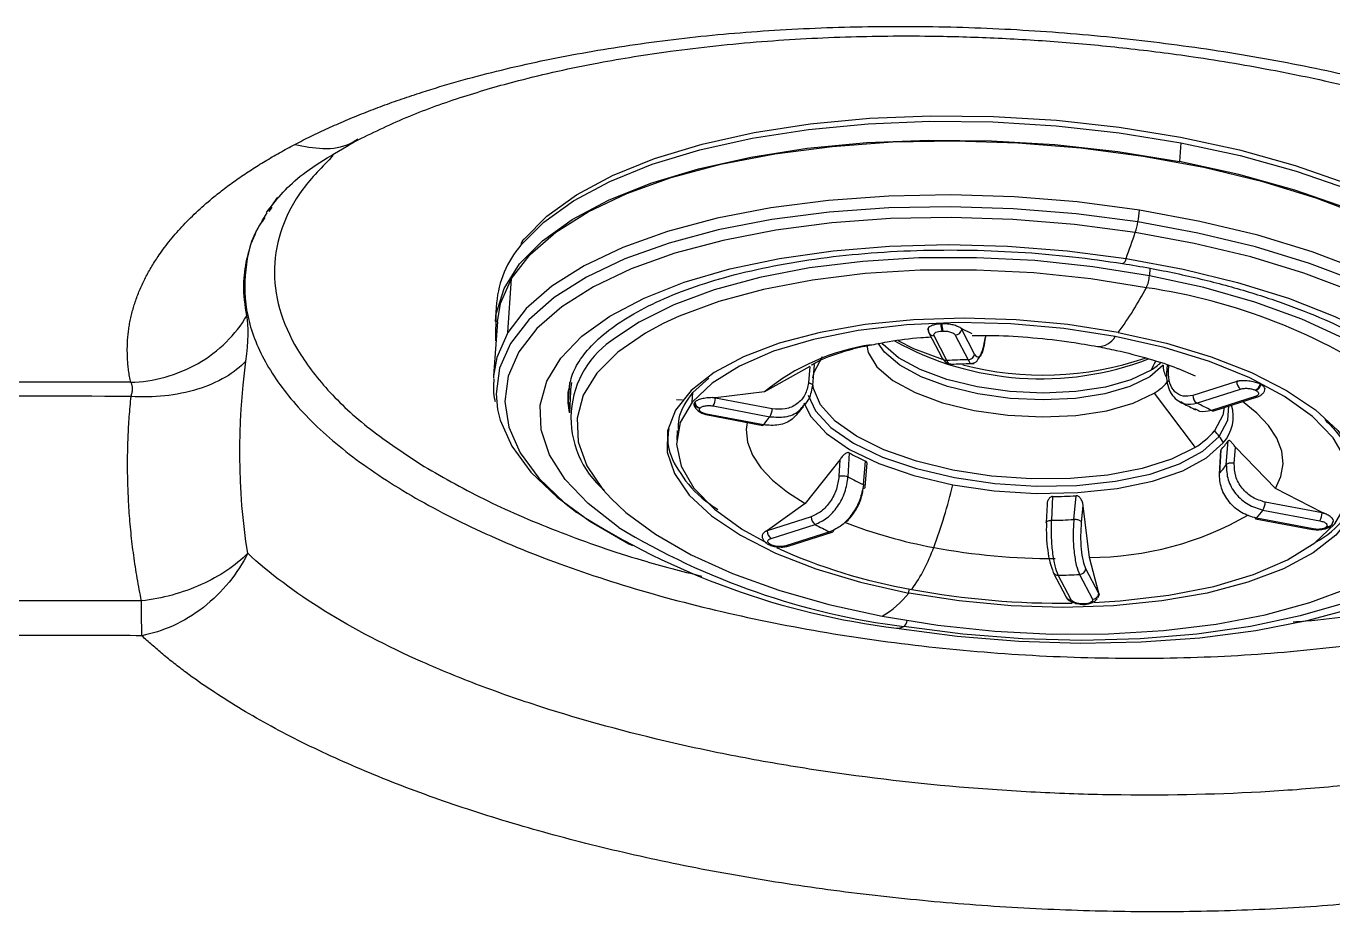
# Model space of a CAD drawing. Extents: x 525 to 613, y 487 to 635.
# Drawn here: x 568.96 to 571.44, y 579.083 to 580.765 of the extents above; entities that cross this region are included whole.
import ezdxf

# ---------------------------------------------------------------- set-up
doc = ezdxf.new("R2010")
doc.units = 0
doc.header["$MEASUREMENT"] = 0
doc.layers.add('1', color=4, linetype='Continuous')
doc.layers.add('STD TEST', color=3, linetype='Continuous')

# ---------------------------------------------------------------- blocks, each defined once
blk = doc.blocks.new('2023 VANGUARD')
at = {"layer": '1', "color": 3, "linetype": 'Continuous', "lineweight": 25}
for p, q in [((2.1915, -12.1476), (2.1889, -12.1834)), ((0.4665, -12.2698), (0.4606, -12.2784)), ((0.4773, -12.2513), (0.465, -12.2684)), ((2.1328, -12.3859), (2.1317, -12.4002)), ((0.9141, -12.508), (0.9214, -12.4054)), ((0.8929, -12.4516), (0.8904, -12.4874)), ((0.8943, -12.4876), (0.887, -12.5902)), ((1.7361, -12.4917), (1.7381, -12.4916)), ((1.7123, -12.504), (1.7115, -12.5015)), ((1.7133, -12.5088), (1.7377, -12.5557)), ((1.7474, -12.561), (1.723, -12.5141)), ((1.738, -12.5053), (1.74, -12.5053)), ((1.7634, -12.5128), (1.7877, -12.5597)), ((1.7757, -12.5013), (1.7738, -12.4995)), ((1.7738, -12.4995), (1.7756, -12.502)), ((1.7756, -12.502), (1.7757, -12.5013)), ((1.8, -12.5489), (1.7756, -12.502)), ((1.7953, -12.5108), (1.7757, -12.5013)), ((1.4871, -12.5727), (1.4015, -12.6205)), ((1.4871, -12.5727), (1.4847, -12.6036)), ((1.4928, -12.6089), (1.496, -12.5689)), ((2.1652, -12.5693), (2.1644, -12.5851)), ((2.1679, -12.5816), (2.1685, -12.5704)), ((0.887, -12.5902), (0.8868, -12.5948)), ((1.2652, -12.6222), (1.2959, -12.5945)), ((2.1864, -12.5766), (2.2185, -12.5901)), ((1.0288, -12.6224), (1.0292, -12.6183)), ((1.0294, -12.6405), (1.0321, -12.6029)), ((1.033, -12.6202), (1.0309, -12.6606)), ((1.2642, -12.6401), (1.2652, -12.6222)), ((1.4015, -12.6205), (1.3083, -12.6319)), ((2.2976, -12.6008), (2.2142, -12.6274)), ((2.2214, -12.6419), (2.3048, -12.6153)), ((2.2976, -12.6008), (2.3024, -12.5996)), ((2.2977, -12.6001), (2.2976, -12.6008)), ((2.3024, -12.5996), (2.2977, -12.6001)), ((2.3326, -12.6175), (2.3339, -12.6182)), ((2.3418, -12.606), (2.3431, -12.6067)), ((1.0294, -12.6405), (1.0312, -12.6539)), ((1.2342, -12.6353), (1.2459, -12.6358)), ((1.2683, -12.6412), (1.2689, -12.6404)), ((1.3083, -12.6319), (1.3023, -12.6317)), ((1.3023, -12.6317), (1.3083, -12.6326)), ((1.3083, -12.6326), (1.3083, -12.6319)), ((1.416, -12.653), (1.3083, -12.6326)), ((2.1408, -12.623), (2.2183, -12.7263)), ((2.3327, -12.6296), (2.2493, -12.6561)), ((2.2537, -12.6566), (2.3371, -12.6301)), ((1.2787, -12.6521), (1.2793, -12.6513)), ((1.2901, -12.6639), (1.3978, -12.6843)), ((1.3992, -12.6834), (1.2915, -12.663)), ((1.304, -12.6475), (1.4117, -12.6679)), ((1.2355, -12.6943), (1.2346, -12.7122)), ((2.2777, -12.7588), (2.2812, -12.7134)), ((1.562, -12.7365), (1.5597, -12.7819)), ((2.2667, -12.732), (2.2639, -12.7771)), ((2.2673, -12.7307), (2.2645, -12.7752)), ((2.2926, -12.7566), (2.295, -12.7257)), ((2.3708, -12.8041), (2.295, -12.7257)), ((1.5442, -12.7499), (1.4785, -12.8328)), ((1.5442, -12.7499), (1.5426, -12.7807)), ((1.5891, -12.7969), (1.5932, -12.7523)), ((1.5923, -12.8012), (1.5964, -12.7561)), ((1.9478, -12.8195), (1.9458, -12.8645)), ((1.9884, -12.8631), (1.9928, -12.8181)), ((2.4594, -12.8499), (2.3708, -12.8041)), ((1.4785, -12.8328), (1.4067, -12.8837)), ((1.9376, -12.8344), (1.9361, -12.8689)), ((2.003, -12.8679), (2.006, -12.8373)), ((2.0181, -12.935), (2.006, -12.8373)), ((2.3473, -12.8451), (2.4551, -12.8655)), ((2.4594, -12.8506), (2.3516, -12.8302)), ((1.49, -12.8579), (1.4066, -12.8844)), ((2.3334, -12.8615), (2.4412, -12.8819)), ((2.4426, -12.881), (2.3349, -12.8606)), ((2.4649, -12.8519), (2.4594, -12.8499)), ((2.4594, -12.8499), (2.4594, -12.8506)), ((2.4594, -12.8506), (2.4649, -12.8519)), ((1.4067, -12.8837), (1.4026, -12.886)), ((1.4026, -12.886), (1.4066, -12.8844)), ((1.4066, -12.8844), (1.4067, -12.8837)), ((1.4139, -12.899), (1.4973, -12.8724)), ((1.5251, -12.8866), (1.4417, -12.9132)), ((1.4461, -12.9137), (1.5295, -12.8871)), ((2.4679, -12.8764), (2.4673, -12.8772)), ((2.4772, -12.8738), (2.4778, -12.8731)), ((1.408, -12.9101), (1.4094, -12.9108)), ((1.414, -12.911), (1.4126, -12.9103)), ((2.0359, -13.0029), (2.0181, -12.935)), ((1.9491, -12.9635), (1.9735, -13.0104)), ((1.9832, -13.0157), (1.9588, -12.9688)), ((1.9992, -12.9675), (2.0235, -13.0144)), ((2.0358, -13.0036), (2.0114, -12.9566)), ((1.6751, -13.0028), (1.6757, -12.9947)), ((2.0348, -13.011), (2.0365, -13.0061)), ((2.0359, -13.0029), (2.0358, -13.0036)), ((2.0358, -13.0036), (2.0365, -13.0061)), ((2.0365, -13.0061), (2.0359, -13.0029)), ((2.0086, -13.0232), (2.0066, -13.0233)), ((2.0077, -13.0243), (2.0097, -13.0243))]:
    blk.add_line(p, q, dxfattribs=at)
at = {"layer": '1', "color": 3, "linetype": 'Continuous', "lineweight": 25, "flags": 128}
for points in [[(0.9454, -12.3305), (0.9884, -12.2869), (1.0445, -12.2465), (1.113, -12.21), (1.1928, -12.1779), (1.2829, -12.1506), (1.3818, -12.1285), (1.4881, -12.112), (1.6003, -12.1013), (1.7167, -12.0965), (1.8357, -12.0978), (1.9556, -12.105), (2.0744, -12.1182), (2.1906, -12.1371), (2.3025, -12.1614), (2.4083, -12.1908), (2.5066, -12.2248), (2.596, -12.263), (2.675, -12.3048), (2.7426, -12.3496), (2.7979, -12.3967), (2.8399, -12.4454), (2.868, -12.4951), (2.8733, -12.509)], [(0.939, -12.3421), (0.9822, -12.2983), (1.0387, -12.2577), (1.1076, -12.221), (1.1879, -12.1886), (1.2784, -12.1612), (1.3779, -12.1389), (1.4848, -12.1223), (1.5977, -12.1116), (1.7148, -12.1068), (1.8345, -12.108), (1.955, -12.1154), (2.0746, -12.1286), (2.1915, -12.1476)], [(0.8917, -12.5238), (0.8915, -12.5225), (0.8921, -12.4728), (0.9071, -12.4244), (0.9365, -12.3779), (0.9797, -12.3341), (1.0362, -12.2935), (1.105, -12.2568), (1.1853, -12.2244), (1.2759, -12.197), (1.3754, -12.1748), (1.4823, -12.1581), (1.5952, -12.1474), (1.7123, -12.1426), (1.832, -12.1438), (1.9525, -12.1512), (2.0721, -12.1644), (2.1889, -12.1834)], [(0.9214, -12.4054), (0.9564, -12.3601), (1.005, -12.3177), (1.0665, -12.2788), (1.14, -12.244), (1.2244, -12.2137), (1.3185, -12.1885), (1.4208, -12.1687), (1.53, -12.1545), (1.6444, -12.1462), (1.7623, -12.144), (1.8821, -12.1477), (2.0019, -12.1575), (2.1201, -12.1731)], [(2.1915, -12.1476), (2.304, -12.172), (2.4104, -12.2016), (2.5093, -12.2358), (2.5991, -12.2742), (2.6787, -12.3163), (2.7467, -12.3613), (2.7966, -12.4033)], [(2.1201, -12.1731), (2.2349, -12.1943), (2.3447, -12.2208), (2.4477, -12.2523), (2.5427, -12.2882), (2.628, -12.328), (2.7026, -12.3712), (2.7653, -12.4171), (2.8152, -12.4651), (2.8516, -12.5144), (2.8739, -12.5643), (2.8818, -12.6142), (2.8814, -12.6285)], [(2.8788, -12.665), (2.8837, -12.6434), (2.8842, -12.5937), (2.8702, -12.5435), (2.8419, -12.4935), (2.7997, -12.4445), (2.7441, -12.3971), (2.6761, -12.3521), (2.5966, -12.31), (2.5067, -12.2716), (2.4079, -12.2374), (2.3014, -12.2078), (2.1889, -12.1834)], [(2.1128, -12.2757), (1.9946, -12.2601), (1.8748, -12.2503), (1.755, -12.2466), (1.6371, -12.2488), (1.5227, -12.2571), (1.4135, -12.2713), (1.3112, -12.2911), (1.2171, -12.3163), (1.1327, -12.3466), (1.0593, -12.3814), (0.9978, -12.4203), (0.9492, -12.4627), (0.9141, -12.508)], [(2.1099, -12.298), (1.9925, -12.2825), (1.8734, -12.2729), (1.7545, -12.2691), (1.6373, -12.2714), (1.5237, -12.2796), (1.4152, -12.2936), (1.3135, -12.3133), (1.2201, -12.3384), (1.1363, -12.3684), (1.0633, -12.403), (1.0022, -12.4417), (0.9539, -12.4838), (0.9191, -12.5288), (0.8983, -12.576), (0.8918, -12.6247), (0.8948, -12.6544)], [(2.1049, -12.318), (1.9896, -12.3028), (1.8726, -12.2933), (1.7557, -12.2896), (1.6406, -12.2918), (1.529, -12.2999), (1.4225, -12.3137), (1.3226, -12.333), (1.2308, -12.3576), (1.1485, -12.3872), (1.0768, -12.4211), (1.0168, -12.4591), (0.9693, -12.5005), (0.9351, -12.5447), (0.9147, -12.591), (0.9083, -12.6389), (0.9161, -12.6876), (0.9378, -12.7363), (0.9733, -12.7844), (1.022, -12.8313), (1.0451, -12.8495)], [(2.8567, -12.7956), (2.8601, -12.785), (2.8666, -12.7362), (2.8587, -12.6867), (2.8365, -12.6371), (2.8004, -12.5881), (2.7508, -12.5404), (2.6885, -12.4948), (2.6145, -12.4519), (2.5297, -12.4123), (2.4354, -12.3767), (2.333, -12.3455), (2.2239, -12.3191), (2.1099, -12.298)], [(2.8744, -12.7265), (2.8746, -12.7168), (2.8666, -12.6669), (2.8443, -12.617), (2.8079, -12.5677), (2.758, -12.5197), (2.6953, -12.4738), (2.6207, -12.4306), (2.5354, -12.3908), (2.4405, -12.3549), (2.3374, -12.3234), (2.2276, -12.2969), (2.1128, -12.2757)], [(2.6853, -12.9631), (2.7397, -12.9283), (2.7872, -12.8869), (2.8214, -12.8427), (2.8418, -12.7963), (2.8482, -12.7484), (2.8404, -12.6998), (2.8187, -12.651), (2.7832, -12.6029), (2.7345, -12.5561), (2.6733, -12.5113), (2.6005, -12.4691), (2.5172, -12.4303), (2.4246, -12.3953), (2.324, -12.3646), (2.2169, -12.3387), (2.1049, -12.318)], [(1.1249, -12.8782), (1.1226, -12.8766), (1.0665, -12.8327), (1.0231, -12.7869), (0.9933, -12.7401), (0.9773, -12.6929), (0.9756, -12.6461), (0.988, -12.6004), (1.0145, -12.5565), (1.0546, -12.5152), (1.1076, -12.477), (1.1727, -12.4426), (1.249, -12.4125), (1.3352, -12.3873), (1.4298, -12.3672), (1.5316, -12.3527), (1.6388, -12.3438), (1.7497, -12.3409), (1.8626, -12.3439), (1.9758, -12.3528), (2.0874, -12.3674)], [(2.1317, -12.4002), (2.0243, -12.383), (1.9143, -12.3715), (1.8037, -12.3659), (1.6943, -12.3664), (1.5881, -12.3729), (1.4867, -12.3852), (1.3921, -12.4033), (1.3057, -12.4267), (1.2291, -12.4552), (1.1636, -12.4881), (1.1185, -12.5184)], [(2.0874, -12.3674), (2.1956, -12.3875), (2.2989, -12.4128), (2.3955, -12.4429), (2.4838, -12.4774), (2.5627, -12.5156), (2.6307, -12.5569), (2.6868, -12.6008), (2.7301, -12.6465), (2.76, -12.6934), (2.7759, -12.7406), (2.7777, -12.7874), (2.7652, -12.8331), (2.7387, -12.877), (2.6987, -12.9183), (2.6456, -12.9565), (2.6048, -12.9792)], [(2.126, -12.423), (2.0204, -12.4061), (1.9124, -12.3948), (1.8038, -12.3894), (1.6964, -12.3898), (1.592, -12.3962), (1.4925, -12.4083), (1.3996, -12.4261), (1.3148, -12.4491), (1.2395, -12.477), (1.209, -12.4911)], [(0.8943, -12.4876), (0.9004, -12.4529), (0.9214, -12.4054)], [(2.6596, -12.632), (2.6273, -12.6012), (2.57, -12.5588), (2.5008, -12.5191), (2.421, -12.4828), (2.3318, -12.4505), (2.2348, -12.4228), (2.1317, -12.4002)], [(1.209, -12.4911), (1.1752, -12.5093), (1.1228, -12.5455), (1.0833, -12.5849), (1.0574, -12.6269), (1.0455, -12.6708), (1.0477, -12.7157), (1.0642, -12.761), (1.0945, -12.8058), (1.1103, -12.8235)], [(2.0727, -12.5078), (1.9769, -12.4929), (1.8787, -12.4838), (1.7804, -12.4807), (1.6842, -12.4838), (1.5922, -12.493), (1.5066, -12.508), (1.4291, -12.5285), (1.3616, -12.5541), (1.3055, -12.5842), (1.2621, -12.6182), (1.2324, -12.6552), (1.217, -12.6944), (1.2163, -12.735), (1.2303, -12.776), (1.2586, -12.8166), (1.3007, -12.8558), (1.3556, -12.8928), (1.4221, -12.9267), (1.4987, -12.9568), (1.5836, -12.9823), (1.6751, -13.0028)], [(2.0668, -12.5154), (1.9691, -12.5003), (1.869, -12.4915), (1.769, -12.4892), (1.6716, -12.4934), (1.5792, -12.5041), (1.494, -12.521), (1.4182, -12.5437), (1.3537, -12.5716), (1.3019, -12.604), (1.2642, -12.6401)], [(0.9141, -12.508), (0.8932, -12.5555), (0.887, -12.5902)], [(1.6544, -12.5231), (1.6843, -12.5385), (1.7386, -12.5587), (1.7386, -12.5587)], [(2.0727, -12.5078), (2.1642, -12.5283), (2.2491, -12.5539), (2.3257, -12.584), (2.3922, -12.6179), (2.4471, -12.6549), (2.4892, -12.6941), (2.5176, -12.7347), (2.5315, -12.7757), (2.5308, -12.8163), (2.5154, -12.8555), (2.4857, -12.8925), (2.4423, -12.9264), (2.3863, -12.9565), (2.3187, -12.9822), (2.2413, -13.0027), (2.1556, -13.0177), (2.0636, -13.0269), (1.9674, -13.03), (1.8691, -13.0269), (1.771, -13.0178), (1.6751, -13.0028)], [(2.4836, -12.871), (2.5063, -12.832), (2.5134, -12.7912), (2.5047, -12.7494), (2.4805, -12.7078), (2.4414, -12.6674), (2.3883, -12.6292), (2.3226, -12.594), (2.2458, -12.5629), (2.1598, -12.5365), (2.0668, -12.5154)], [(1.5953, -12.5324), (1.5981, -12.5459), (1.6145, -12.5731), (1.6446, -12.5989), (1.6869, -12.622), (1.7392, -12.6414), (1.799, -12.656), (1.8633, -12.6652), (1.9289, -12.6683), (1.9924, -12.6654), (2.0508, -12.6565), (2.1011, -12.6421), (2.1408, -12.623)], [(2.158, -12.5698), (2.1324, -12.592), (2.0948, -12.6105), (2.0469, -12.6244), (1.9912, -12.633), (1.9304, -12.636), (1.8677, -12.6331), (1.8061, -12.6245), (1.7487, -12.6106), (1.6985, -12.5921), (1.6579, -12.5699), (1.6289, -12.5452), (1.617, -12.5282)], [(2.1352, -12.5792), (2.0968, -12.5977), (2.0482, -12.6116), (1.9918, -12.6202), (1.9304, -12.623), (1.8671, -12.6199), (1.805, -12.6111), (1.7472, -12.597), (1.6966, -12.5783), (1.6558, -12.5559), (1.6267, -12.531), (1.6237, -12.5274)], [(1.4933, -12.5943), (1.4954, -12.5831), (1.5111, -12.5535)], [(1.7384, -12.557), (1.7383, -12.5567), (1.7377, -12.5557)], [(1.0309, -12.6596), (1.0287, -12.6418), (1.0288, -12.6224)], [(2.2183, -12.7263), (2.1734, -12.7487), (2.1177, -12.7665), (2.0531, -12.7789), (1.9822, -12.7855), (1.9076, -12.7861), (1.832, -12.7806), (1.7584, -12.7692), (1.6895, -12.7523), (1.6278, -12.7307), (1.5757, -12.705), (1.5351, -12.6763), (1.5076, -12.6456), (1.4942, -12.6142), (1.4935, -12.6096)], [(1.2642, -12.6401), (1.2415, -12.6791), (1.2344, -12.72), (1.2431, -12.7617), (1.2673, -12.8033), (1.3064, -12.8437), (1.3595, -12.882), (1.4056, -12.9076)], [(1.4761, -12.6413), (1.4889, -12.6672), (1.5187, -12.6997), (1.5625, -12.73), (1.6185, -12.757), (1.6847, -12.7796), (1.7584, -12.797)], [(1.4844, -12.6272), (1.4981, -12.6565), (1.5273, -12.6883), (1.5701, -12.718), (1.6249, -12.7444), (1.6897, -12.7665), (1.7618, -12.7835), (1.8386, -12.7947), (1.9171, -12.7997), (1.9942, -12.7983), (2.0671, -12.7905), (2.1329, -12.7768), (2.189, -12.7574), (2.2334, -12.7334), (2.2643, -12.7054)], [(2.2643, -12.7054), (2.2805, -12.6747), (2.2823, -12.6475)], [(2.3708, -12.8041), (2.3814, -12.7811), (2.3855, -12.7573), (2.3828, -12.7331), (2.3735, -12.7088), (2.3577, -12.6847), (2.3356, -12.6612), (2.3085, -12.6392)], [(2.3371, -12.6301), (2.3372, -12.63), (2.3377, -12.6298)], [(0.8948, -12.6544), (0.8997, -12.6743), (0.9218, -12.7239), (0.958, -12.7729), (1.0075, -12.8205), (1.0698, -12.8661), (1.1439, -12.909), (1.1505, -12.9124)], [(1.2897, -12.6637), (1.2897, -12.6637), (1.2902, -12.6639), (1.2908, -12.6637), (1.2915, -12.663)], [(2.2735, -12.6503), (2.2711, -12.6649), (2.2554, -12.6944)], [(1.3682, -12.6787), (1.3667, -12.6923), (1.3693, -12.7165), (1.3786, -12.7408), (1.3944, -12.7649), (1.4166, -12.7885), (1.4447, -12.8112), (1.4785, -12.8328)], [(1.7584, -12.797), (1.8369, -12.8084), (1.9171, -12.8135), (1.996, -12.8121), (2.0704, -12.8042), (2.1376, -12.7901), (2.195, -12.7704), (2.2404, -12.7457), (2.272, -12.7172)], [(1.1103, -12.8235), (1.1381, -12.8495), (1.1944, -12.8911), (1.2623, -12.9301), (1.3408, -12.9657), (1.4283, -12.9974), (1.5235, -13.0246), (1.6248, -13.0469)], [(1.6248, -13.0469), (1.7303, -13.0638), (1.8383, -13.0751), (1.9469, -13.0805), (2.0544, -13.0801), (2.1587, -13.0737), (2.2582, -13.0616), (2.3512, -13.0438), (2.436, -13.0208), (2.5112, -12.9929), (2.5755, -12.9606), (2.6279, -12.9244), (2.6606, -12.8929)], [(2.026, -13.0207), (2.0762, -13.0177), (2.1686, -13.007), (2.2538, -12.9901), (2.3296, -12.9675), (2.3941, -12.9396), (2.4459, -12.9072), (2.4836, -12.871)], [(1.6516, -13.0693), (1.7669, -13.0846), (1.8839, -13.0941), (2.0008, -13.0978), (2.1159, -13.0956), (2.2275, -13.0875), (2.334, -13.0737), (2.4339, -13.0543), (2.5257, -13.0297), (2.608, -13.0002), (2.6797, -12.9662), (2.6853, -12.9631)], [(2.6048, -12.9792), (2.5805, -12.9909), (2.5042, -13.021), (2.4181, -13.0462), (2.3234, -13.0663), (2.2216, -13.0808), (2.1145, -13.0897), (2.0035, -13.0926), (1.8906, -13.0896), (1.7774, -13.0807), (1.6658, -13.0661)], [(2.0097, -13.0243), (2.0099, -13.0242), (2.0101, -13.0241)]]:
    blk.add_lwpolyline(points, dxfattribs=at)
at = {"layer": '1', "color": 3, "linetype": 'Continuous', "lineweight": 25}
for centre, radius, start, end in [((1.9606, -12.2711), 0.1517, 341.9977, 349.777), ((1.9137, -12.2609), 0.1996, 349.2797, 355.7502), ((0.455, -11.761), 1.7414, 339.6211, 341.3447), ((1.0849, -12.468), 0.1927, 139.2299, 175.1303), ((0.9545, -12.343), 0.0155, 125.8743, 176.5667), ((2.0769, -12.3672), 0.0105, 291.618, 358.9871), ((1.5357, -12.1119), 0.6672, 323.6001, 332.2077), ((2.0679, -12.3961), 0.064, 335.1573, 356.3674), ((1.9636, -13.5301), 1.119, 55.5393, 81.6593), ((1.7702, -12.4939), 0.0342, 176.2461, 199.4408), ((1.7722, -12.4939), 0.0342, 176.2461, 199.4408), ((1.2138, -12.6708), 0.1798, 121.9986, 229.8113), ((1.7217, -12.5045), 0.00945, 177.2477, 207.2843), ((1.7223, -12.5038), 0.0103, 208.9504, 273.8247), ((1.7631, -12.5002), 0.0126, 271.1439, 351.8293), ((2.0338, -12.4967), 0.038, 269.4004, 330.3672), ((1.6643, -12.9421), 0.4153, 98.396, 129.2657), ((1.9258, -12.0241), 0.5718, 240.9502, 290.9398), ((1.7468, -12.5505), 0.0105, 217.7544, 273.4399), ((1.8032, -13.6696), 1.1099, 90.7985, 92.883), ((1.9299, -11.9951), 0.5939, 255.132, 289.0303), ((1.7875, -12.5471), 0.0126, 271.1438, 351.8312), ((1.9342, -12.4681), 0.2297, 331.0731, 335.7615), ((2.0692, -12.4733), 0.1247, 301.9309, 312.4893), ((2.1969, -12.5719), 0.039, 176.9209, 212.7512), ((1.1763, -12.6277), 0.1435, 170.1539, 177.0381), ((2.0825, -12.5268), 0.1125, 301.2477, 320.0521), ((2.3136, -12.6019), 0.016, 176.0141, 236.8151), ((2.3265, -12.6032), 0.0155, 293.054, 349.8331), ((2.3279, -12.6039), 0.0155, 293.054, 349.8331), ((1.2811, -12.6393), 0.013, 188.2622, 259.2894), ((1.2817, -12.6386), 0.013, 188.2622, 259.2894), ((1.2755, -12.6312), 0.0327, 330.2179, 357.5858), ((2.2302, -12.6285), 0.016, 176.013, 236.815), ((2.0005, -13.1097), 0.5173, 61.2483, 64.7161), ((2.2162, -12.6675), 0.0747, 318.2512, 16.8771), ((2.3355, -12.6246), 0.00568, 240.6262, 285.9072), ((1.509, -12.7588), 0.1332, 136.9365, 145.5102), ((1.3833, -12.6516), 0.0327, 330.218, 357.5863), ((2.2521, -12.6511), 0.00568, 240.6262, 285.9072), ((1.3979, -12.6828), 0.00153, 267.8253, 334.1789), ((2.1407, -12.5984), 0.1495, 301.2477, 320.0521), ((2.1576, -12.7832), 0.1321, 36.112, 42.2551), ((2.1602, -12.7814), 0.1289, 29.8737, 36.1158), ((2.1874, -12.6523), 0.1119, 315.5308, 326.9159), ((1.7748, -12.3577), 0.4344, 240.679, 245.2855), ((2.1843, -12.6973), 0.1119, 315.8413, 326.6053), ((1.7716, -12.4027), 0.4344, 240.8048, 245.1595), ((2.3685, -12.7574), 0.1684, 297.8241, 347.7594), ((0.8891, -12.5992), 0.8915, 339.1757, 347.1823), ((1.9404, -11.8875), 0.932, 270.4564, 273.2251), ((2.2376, -12.7697), 0.1332, 316.9365, 325.5102), ((2.3189, -12.8288), 0.0327, 330.218, 357.5863), ((1.828, -11.6361), 1.444, 237.169, 262.983), ((1.506, -12.859), 0.016, 176.0129, 236.815), ((1.8919, -11.9921), 0.9394, 248.847, 259.6036), ((1.9372, -11.9324), 0.9321, 270.532, 273.1494), ((2.0172, -12.3277), 0.6073, 270.089, 299.8626), ((2.3342, -12.8597), 0.00192, 183.6279, 244.9566), ((2.3335, -12.8599), 0.00153, 267.8252, 334.1789), ((2.4267, -12.8492), 0.0327, 330.2179, 357.5858), ((2.4702, -12.8669), 0.00979, 256.4043, 343.2829), ((1.8358, -11.7046), 1.3721, 238.7951, 262.8853), ((1.4226, -12.8856), 0.016, 176.0141, 236.8151), ((1.7461, -12.4189), 0.5173, 241.2483, 244.7161), ((1.5279, -12.8817), 0.00568, 240.6262, 285.9072), ((1.5269, -12.881), 0.00669, 292.4882, 349.8999), ((2.4412, -12.8803), 0.00153, 267.8255, 334.1786), ((2.4695, -12.8672), 0.0102, 257.4418, 319.6505), ((1.4106, -12.9049), 0.00581, 237.0577, 290.438), ((1.4119, -12.9055), 0.00592, 244.3575, 290.1802), ((1.8615, -11.9532), 1.058, 245.5613, 260.1796), ((1.4445, -12.9082), 0.00568, 240.6262, 285.9072), ((1.4105, -12.8044), 0.3313, 324.7282, 340.2885), ((1.9479, -11.7136), 1.2235, 259.3778, 270.2424), ((1.9575, -12.9591), 0.00945, 177.2455, 207.2843), ((1.9581, -12.9585), 0.0103, 208.9504, 273.8247), ((1.9434, -11.859), 1.1099, 270.7985, 272.883), ((1.9989, -12.9548), 0.0126, 271.1438, 351.8311), ((1.5206, -12.8771), 0.1992, 301.5286, 320.8497), ((1.964, -11.4868), 1.5352, 259.3758, 270.7926), ((1.9825, -13.0054), 0.0103, 208.9504, 273.8247), ((2.0233, -13.0018), 0.0126, 271.1439, 351.8293), ((2.008, -13.0229), 0.00144, 194.3399, 259.6888), ((2.01, -13.0228), 0.00144, 194.3399, 259.6888), ((1.6505, -13.0314), 0.038, 271.69, 293.8258), ((1.6516, -13.0507), 0.021, 312.8784, 347.7273)]:
    blk.add_arc(centre, radius, start, end, dxfattribs=at)
for points, knots in [([(0.5099, -12.151), (0.515, -12.1483), (0.5252, -12.143), (0.5408, -12.1353), (0.5567, -12.1276), (0.573, -12.1201), (0.5895, -12.1127), (0.6063, -12.1054), (0.6234, -12.0982), (0.6408, -12.0912), (0.6585, -12.0843), (0.6764, -12.0775), (0.6947, -12.0709), (0.7133, -12.0644), (0.7322, -12.058), (0.7672, -12.0465), (0.8199, -12.0306), (0.8923, -12.0115), (0.9675, -11.9942), (1.071, -11.9736), (1.2061, -11.9527), (1.3762, -11.9356), (1.5521, -11.9267), (1.7322, -11.926), (1.914, -11.9336), (2.0953, -11.9496), (2.274, -11.9734), (2.4482, -12.0051), (2.6164, -12.0441), (2.7383, -12.0792), (2.8186, -12.1054), (2.8614, -12.1201), (2.9033, -12.1354), (2.9442, -12.151), (2.9842, -12.1672), (3.0233, -12.1838), (3.0485, -12.1953), (3.0611, -12.201)], [0, 0, 0, 0, 0.008958, 0.017903, 0.026836, 0.03576, 0.044677, 0.053588, 0.062497, 0.071405, 0.080315, 0.089229, 0.098148, 0.107076, 0.116014, 0.124964, 0.156205, 0.187609, 0.219074, 0.250314, 0.312771, 0.375045, 0.437744, 0.500151, 0.562815, 0.625383, 0.687715, 0.750036, 0.812591, 0.875208, 0.893053, 0.910866, 0.928662, 0.946458, 0.964269, 0.982111, 1, 1, 1, 1]), ([(0.6304, -12.1419), (0.6618, -12.1266), (0.7221, -12.0973), (0.8259, -12.0602), (0.9445, -12.0256), (1.0757, -11.9965), (1.2309, -11.9714), (1.3915, -11.9543), (1.5604, -11.9453), (1.7111, -11.9442), (1.8452, -11.9484), (1.9668, -11.956), (2.0905, -11.9677), (2.2264, -11.9852), (2.3852, -12.012), (2.5471, -12.0478), (2.703, -12.0915), (2.8469, -12.1395), (2.9358, -12.1781), (2.9825, -12.1983)], [0, 0, 0, 0, 0.062294, 0.119396, 0.171791, 0.241329, 0.299035, 0.368179, 0.432869, 0.492288, 0.536207, 0.580828, 0.626014, 0.672912, 0.73254, 0.807416, 0.865221, 0.929194, 1, 1, 1, 1]), ([(0.1984, -12.6026), (0.1977, -12.5988), (0.1962, -12.5913), (0.1945, -12.58), (0.1932, -12.5688), (0.1924, -12.5576), (0.192, -12.5465), (0.192, -12.5353), (0.1924, -12.5242), (0.1933, -12.5131), (0.1947, -12.502), (0.1964, -12.491), (0.1986, -12.48), (0.2013, -12.469), (0.2044, -12.4581), (0.2079, -12.4471), (0.2119, -12.4362), (0.2164, -12.4254), (0.2212, -12.4145), (0.2266, -12.4037), (0.2323, -12.3929), (0.2386, -12.3821), (0.2453, -12.3714), (0.2565, -12.3546), (0.2734, -12.332), (0.298, -12.3039), (0.3258, -12.2765), (0.3532, -12.2528), (0.379, -12.2325), (0.4025, -12.2155), (0.4273, -12.1988), (0.4535, -12.1825), (0.4809, -12.1665), (0.5002, -12.1561), (0.5099, -12.151)], [0, 0, 0, 0, 0.022698, 0.045358, 0.067986, 0.090587, 0.113167, 0.135731, 0.158286, 0.180836, 0.203388, 0.225948, 0.248522, 0.271116, 0.293736, 0.316387, 0.339077, 0.361812, 0.384597, 0.407439, 0.430344, 0.453319, 0.476369, 0.499501, 0.562215, 0.624748, 0.687229, 0.749792, 0.79133, 0.832882, 0.874485, 0.91618, 0.958005, 1, 1, 1, 1]), ([(0.456, -12.2803), (0.4738, -12.2573), (0.51, -12.2106), (0.5899, -12.165), (0.6304, -12.1419)], [0, 0, 0, 0, 0.494412, 1, 1, 1, 1]), ([(0.5099, -12.151), (0.5278, -12.1545), (0.5642, -12.1616), (0.6055, -12.1559), (0.6246, -12.1433), (0.6292, -12.1402)], [0, 0, 0, 0, 0.42183, 0.85954, 1, 1, 1, 1]), ([(0.5829, -12.1719), (0.5621, -12.193), (0.5189, -12.2368), (0.4823, -12.3087), (0.4672, -12.3848), (0.4771, -12.4626), (0.5111, -12.5407), (0.5693, -12.6175), (0.6488, -12.6923), (0.7196, -12.7389), (0.7551, -12.7622)], [0, 0, 0, 0, 0.117214, 0.243326, 0.369439, 0.495551, 0.621663, 0.747775, 0.873888, 1, 1, 1, 1]), ([(0.4186, -12.4764), (0.4157, -12.4565), (0.4105, -12.4204), (0.4179, -12.3689), (0.4315, -12.323), (0.4491, -12.2941), (0.4574, -12.2805)], [0, 0, 0, 0, 0.2976, 0.5405457, 0.7825361, 1, 1, 1, 1]), ([(0.4528, -12.2897), (0.4494, -12.2946), (0.4268, -12.3261), (0.4134, -12.3887), (0.4151, -12.4756), (0.4493, -12.5636), (0.5118, -12.6504), (0.6024, -12.7344), (0.719, -12.8138), (0.8594, -12.887), (1.0206, -12.9527), (1.1994, -13.0094), (1.3923, -13.056), (1.5953, -13.0917), (1.8044, -13.1156), (2.0154, -13.1273), (2.2241, -13.1266), (2.4261, -13.1134), (2.6176, -13.0881), (2.7946, -13.0511), (2.9535, -13.0032), (3.0912, -12.9454), (3.2048, -12.8788), (3.2927, -12.8047), (3.3505, -12.7246), (3.3787, -12.6594), (3.3774, -12.6209), (3.377, -12.6113)], [0, 0, 0, 0, 0.00771, 0.050244, 0.092778, 0.135312, 0.177846, 0.22038, 0.262914, 0.305448, 0.347982, 0.390516, 0.433049, 0.475583, 0.518117, 0.560651, 0.603185, 0.645719, 0.688253, 0.730787, 0.773321, 0.815855, 0.858388, 0.900922, 0.943456, 0.98599, 1, 1, 1, 1]), ([(1.0296, -12.6192), (1.0314, -12.6085), (1.0348, -12.5873), (1.0538, -12.5542), (1.0838, -12.5205), (1.1264, -12.4875), (1.1794, -12.4571), (1.2426, -12.4295), (1.3152, -12.4054), (1.3963, -12.3852), (1.4846, -12.3693), (1.5788, -12.3581), (1.6776, -12.3519), (1.7795, -12.3506), (1.8828, -12.3545), (1.984, -12.363), (2.0493, -12.3724), (2.0808, -12.3769)], [0, 0, 0, 0, 0.066982, 0.132157, 0.201475, 0.26823, 0.3343, 0.40037, 0.466696, 0.533331, 0.600238, 0.66736, 0.734639, 0.802027, 0.869481, 0.936967, 1, 1, 1, 1]), ([(2.0808, -12.3769), (2.0983, -12.3798), (2.149, -12.3883), (2.2303, -12.4057), (2.3218, -12.4305), (2.4066, -12.4591), (2.4835, -12.491), (2.5514, -12.5255), (2.6091, -12.562), (2.656, -12.5996), (2.6914, -12.6372), (2.7155, -12.6741), (2.7276, -12.7093), (2.7318, -12.7327), (2.7287, -12.745), (2.7284, -12.7462)], [0, 0, 0, 0, 0.045501, 0.132137, 0.218683, 0.305039, 0.391132, 0.47688, 0.562199, 0.647041, 0.731506, 0.815966, 0.901427, 0.990418, 1, 1, 1, 1]), ([(0.1984, -12.6026), (0.2197, -12.6019), (0.2418, -12.5987), (0.2853, -12.5867), (0.3066, -12.5779), (0.3461, -12.5553), (0.3642, -12.5415), (0.3954, -12.5108), (0.4084, -12.4938), (0.4186, -12.4764)], [0, 0, 0, 0, 0.25, 0.25, 0.5, 0.5, 0.75, 0.75, 1, 1, 1, 1]), ([(1.7361, -12.4917), (1.7327, -12.492), (1.7258, -12.4925), (1.7178, -12.4949), (1.7124, -12.4981), (1.7118, -12.5004), (1.7115, -12.5015)], [0, 0, 0, 0, 0.247558, 0.500834, 0.753648, 1, 1, 1, 1]), ([(1.7129, -12.4975), (1.7124, -12.4995), (1.7115, -12.5027), (1.7124, -12.5069), (1.7135, -12.5089), (1.714, -12.5099)], [0, 0, 0, 0, 0.498561, 0.749687, 1, 1, 1, 1]), ([(1.7738, -12.4995), (1.772, -12.4984), (1.7683, -12.4963), (1.7593, -12.4936), (1.7488, -12.4917), (1.7417, -12.4917), (1.7381, -12.4916)], [0, 0, 0, 0, 0.246603, 0.499388, 0.752586, 1, 1, 1, 1]), ([(1.6052, -12.5314), (1.6159, -12.5292), (1.644, -12.5235), (1.6826, -12.5184), (1.7108, -12.5169), (1.7173, -12.5165)], [0, 0, 0, 0, 0.3223427, 0.8441877, 1, 1, 1, 1]), ([(1.723, -12.5141), (1.7228, -12.5129), (1.7223, -12.5105), (1.726, -12.5076), (1.7315, -12.5058), (1.7358, -12.5055), (1.738, -12.5053)], [0, 0, 0, 0, 0.2794856, 0.5590017, 0.7794153, 1, 1, 1, 1]), ([(1.74, -12.5053), (1.7429, -12.5053), (1.7487, -12.5054), (1.7561, -12.5074), (1.7613, -12.51), (1.7627, -12.5119), (1.7634, -12.5128)], [0, 0, 0, 0, 0.279658, 0.559227, 0.779582, 1, 1, 1, 1]), ([(1.7948, -12.5667), (1.7974, -12.5661), (1.8027, -12.5649), (1.8102, -12.5544), (1.8166, -12.5388), (1.819, -12.5251), (1.8202, -12.5182)], [0, 0, 0, 0, 0.2529108, 0.5036156, 0.7521687, 1, 1, 1, 1]), ([(1.7953, -12.5137), (1.809, -12.5135), (1.8468, -12.5131), (1.9105, -12.5173), (1.9769, -12.5247), (2.0169, -12.5317), (2.0334, -12.5346)], [0, 0, 0, 0, 0.173432, 0.478185, 0.78423, 1, 1, 1, 1]), ([(1.8204, -12.5158), (1.8194, -12.5234), (1.8174, -12.5385), (1.8121, -12.5522), (1.8059, -12.5571), (1.802, -12.5516), (1.8, -12.5489)], [0, 0, 0, 0, 0.249817, 0.500222, 0.750496, 1, 1, 1, 1]), ([(1.4913, -12.569), (1.491, -12.5692), (1.4898, -12.5702), (1.4975, -12.565), (1.5157, -12.5564), (1.5461, -12.5455), (1.5765, -12.5366), (1.599, -12.5325), (1.6052, -12.5314)], [0, 0, 0, 0, 0.063122, 0.262446, 0.467993, 0.684514, 0.914067, 1, 1, 1, 1]), ([(2.0334, -12.5346), (2.0452, -12.537), (2.0794, -12.5438), (2.1306, -12.5574), (2.1702, -12.5697), (2.1856, -12.5763), (2.1864, -12.5766)], [0, 0, 0, 0, 0.206537, 0.59738, 0.979341, 1, 1, 1, 1]), ([(0.4172, -12.5622), (0.4067, -12.5733), (0.3936, -12.5837), (0.3625, -12.602), (0.3445, -12.6098), (0.3055, -12.6218), (0.2845, -12.626), (0.2417, -12.6305), (0.22, -12.6308), (0.1991, -12.6294)], [0, 0, 0, 0, 0.25, 0.25, 0.5, 0.5, 0.75, 0.75, 1, 1, 1, 1]), ([(1.7382, -12.5565), (1.7407, -12.5599), (1.7458, -12.5667), (1.7519, -12.5676), (1.7549, -12.568)], [0, 0, 0, 0, 0.4991052, 1, 1, 1, 1]), ([(1.7551, -12.5675), (1.7548, -12.5677), (1.7524, -12.5698), (1.7497, -12.5652), (1.7474, -12.561)], [0, 0, 0, 0, 0.109337, 1, 1, 1, 1]), ([(1.7514, -12.5683), (1.7637, -12.5678), (1.7795, -12.567), (1.7955, -12.5668), (1.7991, -12.5668)], [0, 0, 0, 0, 0.779327, 1, 1, 1, 1]), ([(1.7877, -12.5597), (1.7901, -12.5639), (1.7926, -12.5685), (1.795, -12.5665), (1.7952, -12.5663)], [0, 0, 0, 0, 0.911237, 1, 1, 1, 1]), ([(2.4045, -13.0574), (2.4128, -13.0569), (2.4805, -13.052), (2.5995, -13.0333), (2.7573, -13.0013), (2.8997, -12.9592), (3.0251, -12.9092), (3.1314, -12.8518), (3.2163, -12.7879), (3.2794, -12.7187), (3.3166, -12.6453), (3.3321, -12.5903), (3.3276, -12.5599), (3.327, -12.5553)], [0, 0, 0, 0, 0.0149539, 0.1223112, 0.2296685, 0.3370258, 0.4443831, 0.5517404, 0.6590977, 0.766455, 0.8738123, 0.9811696, 1, 1, 1, 1]), ([(0.8879, -12.5958), (0.8869, -12.608), (0.8856, -12.6226), (0.8895, -12.6368), (0.8902, -12.6391)], [0, 0, 0, 0, 0.8424288, 1, 1, 1, 1]), ([(2.1641, -12.5848), (2.1643, -12.5913), (2.1645, -12.6043), (2.1707, -12.6209), (2.1803, -12.6342), (2.1891, -12.639), (2.1935, -12.6415)], [0, 0, 0, 0, 0.251632, 0.500895, 0.750031, 1, 1, 1, 1]), ([(2.1679, -12.5816), (2.1673, -12.5819), (2.1658, -12.5824), (2.1651, -12.5831), (2.1647, -12.5835)], [0, 0, 0, 0, 0.481432, 1, 1, 1, 1]), ([(2.2142, -12.6274), (2.2078, -12.6285), (2.195, -12.6308), (2.1794, -12.6218), (2.169, -12.6051), (2.1683, -12.5894), (2.1679, -12.5816)], [0, 0, 0, 0, 0.249775, 0.50014, 0.75045, 1, 1, 1, 1]), ([(0.1991, -12.6294), (0.1995, -12.6282), (0.2003, -12.6258), (0.2012, -12.6223), (0.2017, -12.619), (0.202, -12.6158), (0.2019, -12.6127), (0.2015, -12.6099), (0.2008, -12.6072), (0.1998, -12.6047), (0.1989, -12.6033), (0.1984, -12.6026)], [0, 0, 0, 0, 0.10891, 0.217667, 0.326593, 0.435999, 0.546182, 0.657419, 0.769973, 0.88409, 1, 1, 1, 1]), ([(3.4792, -12.6184), (3.4835, -12.6221), (3.4921, -12.6296), (3.5044, -12.6409), (3.5164, -12.6523), (3.5279, -12.6637), (3.5391, -12.6751), (3.5499, -12.6865), (3.5603, -12.698), (3.5702, -12.7096), (3.5798, -12.7211), (3.589, -12.7327), (3.5978, -12.7443), (3.6062, -12.756), (3.6201, -12.7764), (3.6379, -12.8056), (3.6566, -12.8438), (3.6709, -12.882), (3.6839, -12.9327), (3.6889, -12.9954), (3.6767, -13.0691), (3.6464, -13.1404), (3.5985, -13.2087), (3.5333, -13.2732), (3.4516, -13.3333), (3.3541, -13.3885), (3.2419, -13.4385), (3.1159, -13.4826), (2.9777, -13.5205), (2.8285, -13.552), (2.6699, -13.5767), (2.5031, -13.5946), (2.33, -13.6055), (2.1527, -13.6092), (1.9726, -13.6059), (1.7913, -13.5956), (1.6105, -13.5783), (1.4326, -13.5543), (1.2591, -13.5236), (1.0917, -13.4868), (0.932, -13.4439), (0.7814, -13.3954), (0.6416, -13.3417), (0.5143, -13.2833), (0.4195, -13.2311), (0.3509, -13.1875), (0.3109, -13.1594), (0.2809, -13.1364), (0.2593, -13.119), (0.2387, -13.1014), (0.2259, -13.0896), (0.2195, -13.0837)], [0, 0, 0, 0, 0.004814, 0.009622, 0.014424, 0.019222, 0.024017, 0.028809, 0.0336, 0.038391, 0.043184, 0.047979, 0.052777, 0.05758, 0.062389, 0.077963, 0.093581, 0.109282, 0.124934, 0.156103, 0.187258, 0.218589, 0.249913, 0.281091, 0.312258, 0.343609, 0.374817, 0.406029, 0.437381, 0.468549, 0.499717, 0.531041, 0.562371, 0.593524, 0.624684, 0.656036, 0.687262, 0.718515, 0.749769, 0.780951, 0.812133, 0.843429, 0.874772, 0.905911, 0.937055, 0.952735, 0.968459, 0.97636, 0.984248, 0.992126, 1, 1, 1, 1]), ([(1.2386, -12.6946), (1.2382, -12.6868), (1.2371, -12.6616), (1.2537, -12.6383), (1.2652, -12.6222)], [0, 0, 0, 0, 0.310424, 1, 1, 1, 1]), ([(1.4847, -12.6036), (1.4831, -12.6115), (1.4798, -12.6272), (1.4635, -12.6448), (1.4413, -12.655), (1.4244, -12.6537), (1.416, -12.653)], [0, 0, 0, 0, 0.249816, 0.500222, 0.750495, 1, 1, 1, 1]), ([(1.4739, -12.6483), (1.4777, -12.6447), (1.4881, -12.6346), (1.4906, -12.6196), (1.4922, -12.6101)], [0, 0, 0, 0, 0.3643408, 1, 1, 1, 1]), ([(1.4847, -12.6036), (1.4854, -12.6037), (1.4869, -12.6041), (1.4894, -12.605), (1.4917, -12.6064), (1.4928, -12.608), (1.4928, -12.6092), (1.4924, -12.6098), (1.4922, -12.6101)], [0, 0, 0, 0, 0.1247216, 0.2493439, 0.5000001, 0.7506559, 0.8752779, 1, 1, 1, 1]), ([(2.3418, -12.606), (2.3391, -12.6048), (2.3337, -12.6025), (2.3231, -12.6004), (2.3121, -12.5993), (2.3056, -12.5995), (2.3025, -12.5996)], [0, 0, 0, 0, 0.247558, 0.500834, 0.753648, 1, 1, 1, 1]), ([(2.3048, -12.6153), (2.3072, -12.6148), (2.312, -12.6137), (2.3203, -12.614), (2.3275, -12.6153), (2.3309, -12.6168), (2.3326, -12.6175)], [0, 0, 0, 0, 0.2794856, 0.5590017, 0.7794153, 1, 1, 1, 1]), ([(2.3339, -12.6182), (2.3356, -12.6193), (2.339, -12.6214), (2.3394, -12.6249), (2.3373, -12.6277), (2.3342, -12.6289), (2.3327, -12.6296)], [0, 0, 0, 0, 0.279658, 0.559227, 0.779582, 1, 1, 1, 1]), ([(2.3512, -12.6149), (2.3507, -12.6135), (2.3497, -12.6106), (2.3453, -12.608), (2.3431, -12.6067)], [0, 0, 0, 0, 0.505777, 1, 1, 1, 1]), ([(2.3454, -12.6252), (2.346, -12.6247), (2.3482, -12.623), (2.3505, -12.6193), (2.3512, -12.6161), (2.3515, -12.6145)], [0, 0, 0, 0, 0.174314, 0.586125, 1, 1, 1, 1]), ([(0.2189, -13.0177), (0.2175, -13.0105), (0.2146, -12.9961), (0.2107, -12.9745), (0.2072, -12.9529), (0.2041, -12.9313), (0.2014, -12.9098), (0.199, -12.8883), (0.197, -12.8668), (0.1954, -12.8454), (0.1938, -12.818), (0.1926, -12.7848), (0.1924, -12.7457), (0.1934, -12.7067), (0.1955, -12.668), (0.1979, -12.6423), (0.1991, -12.6294)], [0, 0, 0, 0, 0.056107, 0.112089, 0.16794, 0.223655, 0.279228, 0.334653, 0.389926, 0.44504, 0.49999, 0.600743, 0.701156, 0.801194, 0.900821, 1, 1, 1, 1]), ([(1.2683, -12.6412), (1.2675, -12.6426), (1.266, -12.6454), (1.2681, -12.6482), (1.2691, -12.6496)], [0, 0, 0, 0, 0.503337, 1, 1, 1, 1]), ([(1.2676, -12.6459), (1.2684, -12.6478), (1.2699, -12.6517), (1.2753, -12.657), (1.282, -12.6613), (1.2871, -12.6629), (1.2897, -12.6637)], [0, 0, 0, 0, 0.258961, 0.514307, 0.761898, 1, 1, 1, 1]), ([(1.3023, -12.6317), (1.2988, -12.6319), (1.2916, -12.6321), (1.2815, -12.6338), (1.2732, -12.6366), (1.2703, -12.6392), (1.2689, -12.6404)], [0, 0, 0, 0, 0.246603, 0.499388, 0.752586, 1, 1, 1, 1]), ([(1.2793, -12.6513), (1.2805, -12.6503), (1.283, -12.6483), (1.2899, -12.6468), (1.2973, -12.6465), (1.3017, -12.6472), (1.304, -12.6475)], [0, 0, 0, 0, 0.279658, 0.559227, 0.779582, 1, 1, 1, 1]), ([(2.1894, -12.6398), (2.1976, -12.6438), (2.2081, -12.6488), (2.2174, -12.654), (2.2194, -12.6551)], [0, 0, 0, 0, 0.779926, 1, 1, 1, 1]), ([(2.1911, -12.6389), (2.1938, -12.6407), (2.2023, -12.6463), (2.2137, -12.6437), (2.2214, -12.6419)], [0, 0, 0, 0, 0.324979, 1, 1, 1, 1]), ([(2.3375, -12.6299), (2.3394, -12.6291), (2.3424, -12.6279), (2.3446, -12.6259), (2.3454, -12.6252)], [0, 0, 0, 0, 0.630884, 1, 1, 1, 1]), ([(1.2915, -12.663), (1.2889, -12.6624), (1.2836, -12.661), (1.279, -12.6579), (1.2773, -12.6548), (1.2782, -12.653), (1.2787, -12.6521)], [0, 0, 0, 0, 0.279486, 0.559002, 0.779415, 1, 1, 1, 1]), ([(1.4684, -12.656), (1.464, -12.6619), (1.4541, -12.675), (1.4288, -12.6856), (1.4091, -12.6842), (1.3992, -12.6834)], [0, 0, 0, 0, 0.291152, 0.645559, 1, 1, 1, 1]), ([(1.4117, -12.6679), (1.4215, -12.6686), (1.4411, -12.67), (1.4634, -12.6615), (1.4715, -12.6514), (1.4739, -12.6483)], [0, 0, 0, 0, 0.412086, 0.824131, 1, 1, 1, 1]), ([(1.4689, -12.6569), (1.4702, -12.6551), (1.4718, -12.6527), (1.4748, -12.6496), (1.4754, -12.6489)], [0, 0, 0, 0, 0.77966, 1, 1, 1, 1]), ([(2.2493, -12.6561), (2.2416, -12.6579), (2.2298, -12.6605), (2.2212, -12.6547), (2.2182, -12.6527)], [0, 0, 0, 0, 0.656878, 1, 1, 1, 1]), ([(1.2194, -12.6909), (1.2183, -12.7013), (1.2152, -12.7294), (1.2398, -12.7761), (1.2729, -12.8175), (1.305, -12.8388), (1.3128, -12.8439)], [0, 0, 0, 0, 0.202098, 0.545957, 0.889817, 1, 1, 1, 1]), ([(2.4648, -12.6734), (2.4736, -12.6823), (2.499, -12.7081), (2.5155, -12.7463), (2.5127, -12.7741), (2.5116, -12.7849)], [0, 0, 0, 0, 0.246071, 0.709848, 1, 1, 1, 1]), ([(3.4581, -12.7171), (3.467, -12.7375), (3.4737, -12.7581), (3.4826, -12.7988), (3.4849, -12.8189), (3.4849, -12.8586), (3.4828, -12.8783), (3.4741, -12.9171), (3.4675, -12.9363), (3.45, -12.9741), (3.439, -12.9927), (3.4129, -13.029), (3.3978, -13.0466), (3.3636, -13.0807), (3.3444, -13.0973), (3.302, -13.1294), (3.2788, -13.1449), (3.2283, -13.175), (3.2012, -13.1894), (3.1438, -13.2166), (3.1134, -13.2295), (3.0495, -13.2539), (3.016, -13.2655), (2.9455, -13.2871), (2.9085, -13.2973), (2.7937, -13.3253), (2.7127, -13.3407), (2.5851, -13.3589), (2.5414, -13.3642), (2.4519, -13.3731), (2.4062, -13.3768), (2.2676, -13.3851), (2.1738, -13.3873), (2.0306, -13.3856), (1.9825, -13.3842), (1.8855, -13.3796), (1.8368, -13.3765), (1.6924, -13.3648), (1.5975, -13.3538), (1.457, -13.3325), (1.4103, -13.3246), (1.3183, -13.3072), (1.2731, -13.2978), (1.141, -13.2675), (1.057, -13.2445), (0.937, -13.2059), (0.898, -13.1923), (0.8228, -13.1639), (0.7869, -13.1491), (0.6839, -13.1035), (0.6216, -13.071), (0.5101, -13.0017), (0.4611, -12.965), (0.4206, -12.9273)], [0, 0, 0, 0, 0.03125, 0.03125, 0.0625, 0.0625, 0.09375, 0.09375, 0.125, 0.125, 0.15625, 0.15625, 0.1875, 0.1875, 0.21875, 0.21875, 0.25, 0.25, 0.28125, 0.28125, 0.3125, 0.3125, 0.34375, 0.34375, 0.375, 0.375, 0.4375, 0.4375, 0.46875, 0.46875, 0.5, 0.5, 0.5625, 0.5625, 0.59375, 0.59375, 0.625, 0.625, 0.6875, 0.6875, 0.71875, 0.71875, 0.75, 0.75, 0.8125, 0.8125, 0.84375, 0.84375, 0.875, 0.875, 0.9375, 0.9375, 1, 1, 1, 1]), ([(2.295, -12.7257), (2.2936, -12.7237), (2.2907, -12.7197), (2.2871, -12.7158), (2.2846, -12.7137), (2.2831, -12.7128), (2.2819, -12.7126), (2.2814, -12.7131), (2.2812, -12.7134)], [0, 0, 0, 0, 0.2989901, 0.5761961, 0.7022417, 0.8098929, 0.905998, 1, 1, 1, 1]), ([(1.562, -12.7365), (1.5615, -12.7363), (1.5604, -12.7358), (1.5583, -12.7361), (1.556, -12.7371), (1.5526, -12.7395), (1.5483, -12.7436), (1.5456, -12.7477), (1.5442, -12.7499)], [0, 0, 0, 0, 0.094256, 0.190576, 0.298462, 0.424807, 0.701731, 1, 1, 1, 1]), ([(0.7551, -12.7622), (0.7942, -12.7845), (0.8725, -12.8292), (1.0132, -12.8886), (1.1497, -12.9367), (1.244, -12.961), (1.2821, -12.9708)], [0, 0, 0, 0, 0.271939, 0.543878, 0.815817, 1, 1, 1, 1]), ([(1.5963, -12.7576), (1.5961, -12.7568), (1.5959, -12.7552), (1.5948, -12.7534), (1.5937, -12.7527), (1.5932, -12.7523)], [0, 0, 0, 0, 0.36143, 0.684157, 1, 1, 1, 1]), ([(2.2865, -12.7561), (2.2855, -12.7561), (2.2833, -12.7563), (2.2807, -12.7569), (2.2787, -12.7578), (2.278, -12.7585), (2.2777, -12.7588)], [0, 0, 0, 0, 0.259415, 0.518936, 0.76845, 1, 1, 1, 1]), ([(2.2777, -12.7588), (2.2781, -12.7686), (2.2788, -12.788), (2.2945, -12.815), (2.3181, -12.8363), (2.3376, -12.8422), (2.3473, -12.8451)], [0, 0, 0, 0, 0.249978, 0.499965, 0.74997, 1, 1, 1, 1]), ([(2.2926, -12.7566), (2.2917, -12.7564), (2.2897, -12.7561), (2.2876, -12.7561), (2.2865, -12.7561)], [0, 0, 0, 0, 0.481432, 1, 1, 1, 1]), ([(2.3516, -12.8302), (2.3434, -12.8277), (2.3268, -12.8227), (2.3068, -12.8045), (2.2937, -12.7813), (2.293, -12.7648), (2.2926, -12.7566)], [0, 0, 0, 0, 0.249775, 0.500139, 0.75045, 1, 1, 1, 1]), ([(1.5426, -12.7807), (1.5414, -12.789), (1.5391, -12.8056), (1.5266, -12.8296), (1.5096, -12.849), (1.4965, -12.8549), (1.49, -12.8579)], [0, 0, 0, 0, 0.249817, 0.500222, 0.750496, 1, 1, 1, 1]), ([(1.4973, -12.8724), (1.5049, -12.8689), (1.5203, -12.8619), (1.5407, -12.8393), (1.5556, -12.8112), (1.5583, -12.7917), (1.5597, -12.7819)], [0, 0, 0, 0, 0.25003, 0.500035, 0.750022, 1, 1, 1, 1]), ([(1.5426, -12.7807), (1.5432, -12.7805), (1.5444, -12.7802), (1.5474, -12.7799), (1.5514, -12.7799), (1.5553, -12.7804), (1.558, -12.7812), (1.5591, -12.7817), (1.5597, -12.7819)], [0, 0, 0, 0, 0.124722, 0.249344, 0.5, 0.750656, 0.875278, 1, 1, 1, 1]), ([(2.3349, -12.8606), (2.3251, -12.8577), (2.3056, -12.8518), (2.282, -12.8305), (2.2663, -12.8037), (2.2651, -12.7847), (2.2645, -12.7752)], [0, 0, 0, 0, 0.25003, 0.500035, 0.750022, 1, 1, 1, 1]), ([(1.5891, -12.7969), (1.5873, -12.8065), (1.5838, -12.8256), (1.5685, -12.8535), (1.5482, -12.8761), (1.5328, -12.8831), (1.5251, -12.8866)], [0, 0, 0, 0, 0.249978, 0.499965, 0.74997, 1, 1, 1, 1]), ([(1.5506, -12.871), (1.5514, -12.8706), (1.5587, -12.8667), (1.571, -12.8518), (1.5843, -12.8287), (1.5873, -12.8124), (1.5887, -12.8042)], [0, 0, 0, 0, 0.042377, 0.361954, 0.681462, 1, 1, 1, 1]), ([(1.5887, -12.8042), (1.5894, -12.804), (1.5909, -12.8034), (1.5916, -12.8027), (1.592, -12.8023)], [0, 0, 0, 0, 0.481439, 1, 1, 1, 1]), ([(1.592, -12.8023), (1.5923, -12.8018), (1.5928, -12.8009), (1.5923, -12.7994), (1.5911, -12.7981), (1.5897, -12.7973), (1.5891, -12.7969)], [0, 0, 0, 0, 0.259419, 0.518943, 0.768457, 1, 1, 1, 1]), ([(1.9478, -12.8195), (1.947, -12.8196), (1.9454, -12.8197), (1.9432, -12.821), (1.9413, -12.823), (1.9391, -12.8266), (1.9372, -12.8323), (1.9374, -12.837), (1.9375, -12.8395)], [0, 0, 0, 0, 0.0942208, 0.1904847, 0.2982826, 0.4245037, 0.7016106, 1, 1, 1, 1]), ([(2.006, -12.8373), (2.0057, -12.8349), (2.0051, -12.8301), (2.0023, -12.8246), (1.9997, -12.8211), (1.9975, -12.8193), (1.9952, -12.8181), (1.9936, -12.8181), (1.9928, -12.8181)], [0, 0, 0, 0, 0.298263, 0.575128, 0.701506, 0.809415, 0.905745, 1, 1, 1, 1]), ([(1.9362, -12.87), (1.9361, -12.8697), (1.9359, -12.8691), (1.9364, -12.8678), (1.938, -12.8663), (1.9408, -12.8652), (1.9436, -12.8646), (1.9451, -12.8645), (1.9458, -12.8645)], [0, 0, 0, 0, 0.124722, 0.249344, 0.5, 0.750656, 0.875278, 1, 1, 1, 1]), ([(1.9362, -12.87), (1.9361, -12.8784), (1.9359, -12.8952), (1.9384, -12.9218), (1.9425, -12.945), (1.9462, -12.9541), (1.9481, -12.9587)], [0, 0, 0, 0, 0.249817, 0.500222, 0.750496, 1, 1, 1, 1]), ([(1.9588, -12.9688), (1.9567, -12.9634), (1.9524, -12.9527), (1.948, -12.9253), (1.9455, -12.8941), (1.9457, -12.8744), (1.9458, -12.8645)], [0, 0, 0, 0, 0.25003, 0.500035, 0.750022, 1, 1, 1, 1]), ([(1.9884, -12.8631), (1.9877, -12.873), (1.9863, -12.8928), (1.9883, -12.924), (1.9927, -12.9514), (1.997, -12.9621), (1.9992, -12.9675)], [0, 0, 0, 0, 0.249978, 0.499965, 0.74997, 1, 1, 1, 1]), ([(2.0002, -12.8655), (1.9994, -12.8651), (1.9977, -12.8643), (1.9946, -12.8636), (1.9914, -12.8631), (1.9894, -12.8631), (1.9884, -12.8631)], [0, 0, 0, 0, 0.259419, 0.518943, 0.768457, 1, 1, 1, 1]), ([(2.003, -12.8679), (2.0028, -12.8675), (2.0022, -12.8666), (2.0009, -12.8659), (2.0002, -12.8655)], [0, 0, 0, 0, 0.481432, 1, 1, 1, 1]), ([(2.0114, -12.9566), (2.0096, -12.9521), (2.006, -12.943), (2.0027, -12.9197), (2.0013, -12.8931), (2.0025, -12.8763), (2.003, -12.8679)], [0, 0, 0, 0, 0.2497752, 0.5001396, 0.7504498, 1, 1, 1, 1]), ([(2.4551, -12.8655), (2.4577, -12.8662), (2.463, -12.8675), (2.4676, -12.8706), (2.4693, -12.8737), (2.4683, -12.8755), (2.4679, -12.8764)], [0, 0, 0, 0, 0.279486, 0.559002, 0.779415, 1, 1, 1, 1]), ([(2.4795, -12.8697), (2.4803, -12.8683), (2.4817, -12.8655), (2.4792, -12.8607), (2.4736, -12.856), (2.4678, -12.8532), (2.4649, -12.8519)], [0, 0, 0, 0, 0.247553, 0.500917, 0.753662, 1, 1, 1, 1]), ([(1.3966, -12.8928), (1.3966, -12.8943), (1.3967, -12.8975), (1.3989, -12.9022), (1.4024, -12.9065), (1.4058, -12.9087), (1.4074, -12.9098)], [0, 0, 0, 0, 0.253655, 0.506911, 0.756527, 1, 1, 1, 1]), ([(1.4026, -12.8861), (1.4007, -12.8875), (1.3972, -12.8904), (1.3969, -12.8934), (1.3968, -12.8948)], [0, 0, 0, 0, 0.526897, 1, 1, 1, 1]), ([(2.4405, -12.8816), (2.4422, -12.8819), (2.4456, -12.8824), (2.4527, -12.8827), (2.4617, -12.8819), (2.4693, -12.8796), (2.4741, -12.877), (2.4757, -12.8754), (2.4765, -12.8746)], [0, 0, 0, 0, 0.122203, 0.243299, 0.486389, 0.736303, 0.865895, 1, 1, 1, 1]), ([(2.4673, -12.8772), (2.466, -12.8782), (2.4636, -12.8802), (2.4566, -12.8817), (2.4493, -12.882), (2.4448, -12.8813), (2.4426, -12.881)], [0, 0, 0, 0, 0.279658, 0.559227, 0.779582, 1, 1, 1, 1]), ([(1.4126, -12.9103), (1.411, -12.9093), (1.4076, -12.9071), (1.4071, -12.9036), (1.4093, -12.9008), (1.4123, -12.8996), (1.4139, -12.899)], [0, 0, 0, 0, 0.279658, 0.559227, 0.779582, 1, 1, 1, 1]), ([(1.4107, -12.9113), (1.4114, -12.9116), (1.4134, -12.9125), (1.4189, -12.914), (1.4274, -12.9154), (1.4361, -12.9154), (1.4415, -12.9148), (1.4433, -12.9143), (1.4438, -12.9142)], [0, 0, 0, 0, 0.0811082, 0.2284323, 0.5175603, 0.8061809, 0.9528921, 1, 1, 1, 1]), ([(1.4417, -12.9132), (1.4394, -12.9137), (1.4346, -12.9148), (1.4263, -12.9145), (1.4191, -12.9132), (1.4157, -12.9118), (1.414, -12.911)], [0, 0, 0, 0, 0.279486, 0.559002, 0.779415, 1, 1, 1, 1]), ([(0.4206, -12.9273), (0.3976, -12.9505), (0.3669, -12.9711), (0.2971, -13.0025), (0.258, -13.0132), (0.2189, -13.0177)], [0, 0, 0, 0, 0.5, 0.5, 1, 1, 1, 1]), ([(0.4206, -12.9273), (0.4113, -12.946), (0.3993, -12.9646), (0.3709, -12.9996), (0.3543, -13.0158), (0.3183, -13.0439), (0.2988, -13.0557), (0.2591, -13.0737), (0.2389, -13.08), (0.2195, -13.0837)], [0, 0, 0, 0, 0.25, 0.25, 0.5, 0.5, 0.75, 0.75, 1, 1, 1, 1]), ([(0.2195, -13.0837), (0.2194, -13.076), (0.2193, -13.0665), (0.2191, -13.0443), (0.219, -13.0315), (0.2189, -13.0177)], [0, 0, 0, 0, 0.5, 0.5, 1, 1, 1, 1]), ([(1.9741, -13.0114), (1.9747, -13.0123), (1.9759, -13.0142), (1.98, -13.0175), (1.9871, -13.021), (1.9958, -13.0232), (2.003, -13.0241), (2.0064, -13.0242), (2.0081, -13.0242)], [0, 0, 0, 0, 0.134335, 0.264059, 0.514131, 0.75725, 0.878193, 1, 1, 1, 1]), ([(2.0066, -13.0233), (2.0037, -13.0232), (1.9979, -13.0231), (1.9905, -13.0211), (1.9853, -13.0185), (1.9839, -13.0166), (1.9832, -13.0157)], [0, 0, 0, 0, 0.279658, 0.559227, 0.779582, 1, 1, 1, 1]), ([(2.0235, -13.0144), (2.0238, -13.0156), (2.0243, -13.018), (2.0206, -13.0209), (2.0151, -13.0227), (2.0107, -13.023), (2.0086, -13.0232)], [0, 0, 0, 0, 0.279486, 0.559002, 0.779415, 1, 1, 1, 1]), ([(2.0101, -13.0241), (2.0128, -13.0237), (2.0181, -13.0229), (2.0255, -13.0196), (2.0309, -13.016), (2.0327, -13.0133), (2.0333, -13.0123)], [0, 0, 0, 0, 0.271307, 0.552646, 0.841919, 1, 1, 1, 1]), ([(0.2195, -13.0837), (0.1902, -13.0836), (0.1317, -13.0834), (0.0439, -13.0833), (-0.0439, -13.0834), (-0.1316, -13.0836), (-0.1901, -13.0839), (-0.2194, -13.084)], [0, 0, 0, 0, 0.200075, 0.40011, 0.600108, 0.800071, 1, 1, 1, 1])]:
    blk.add_open_spline(points, degree=3, knots=knots, dxfattribs=at)
for points in [[(0.4172, -12.5622), (0.4223, -12.5247), (0.4226, -12.4953), (0.4186, -12.4764)], [(0.4206, -12.9273), (0.4014, -12.8063), (0.4006, -12.6834), (0.4172, -12.5622)], [(0.1984, -12.6026), (0.0662, -12.6021), (-0.0662, -12.6021), (-0.1984, -12.6026)], [(0.1991, -12.6294), (0.0664, -12.6289), (-0.0664, -12.6289), (-0.1991, -12.6294)], [(0.2189, -13.0177), (0.073, -13.0172), (-0.073, -13.0173), (-0.219, -13.0181)]]:
    blk.add_open_spline(points, degree=3, dxfattribs=at)
blk = doc.blocks.new('2026 Vanguard')
at = {"layer": 'STD TEST', "color": 1}
blk.add_blockref('2023 VANGUARD', (44.1613, 88.209), dxfattribs=at)

msp = doc.modelspace()

# ---------------------------------------------------------------- block references
at = {"layer": '1'}
msp.add_blockref('2026 Vanguard', (524.7985, 504.4821), dxfattribs=at)

doc.saveas('drawing.dxf')
